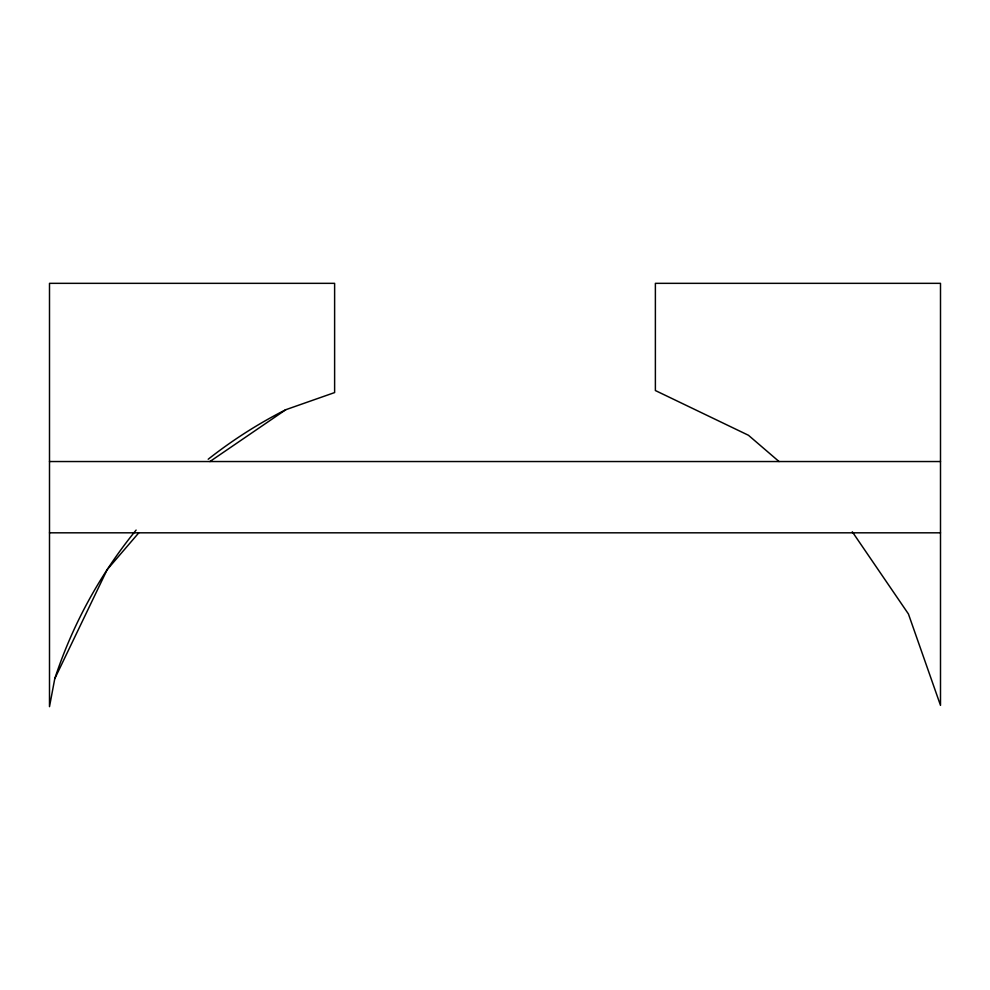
<?xml version="1.0" encoding="UTF-8"?>
<svg xmlns="http://www.w3.org/2000/svg" width="990" height="990" viewBox="0 0 990 990"><rect width="100%" height="100%" fill="white"/><g stroke="black" fill="none" stroke-linecap="round" stroke-linejoin="round"><path stroke-width="1.49" d="M138.798 532.818L107.155 569.658L54.772 678.682L49.5 706.662L49.5 283.338L334.62 283.338L334.62 392.572L285.838 409.687A463.32 463.32 0 0 0 208.197 459.236M209.929 461.538L285.838 409.687M49.5 461.538L940.5 461.538M49.5 532.818L940.5 532.818M779.043 461.538L748.452 435.266L655.38 390.543L655.38 283.338L940.5 283.338L940.5 705.375L908.424 613.961L852.291 531.779M54.772 678.682A463.32 463.32 0 0 1 136.113 530.083"/></g></svg>
